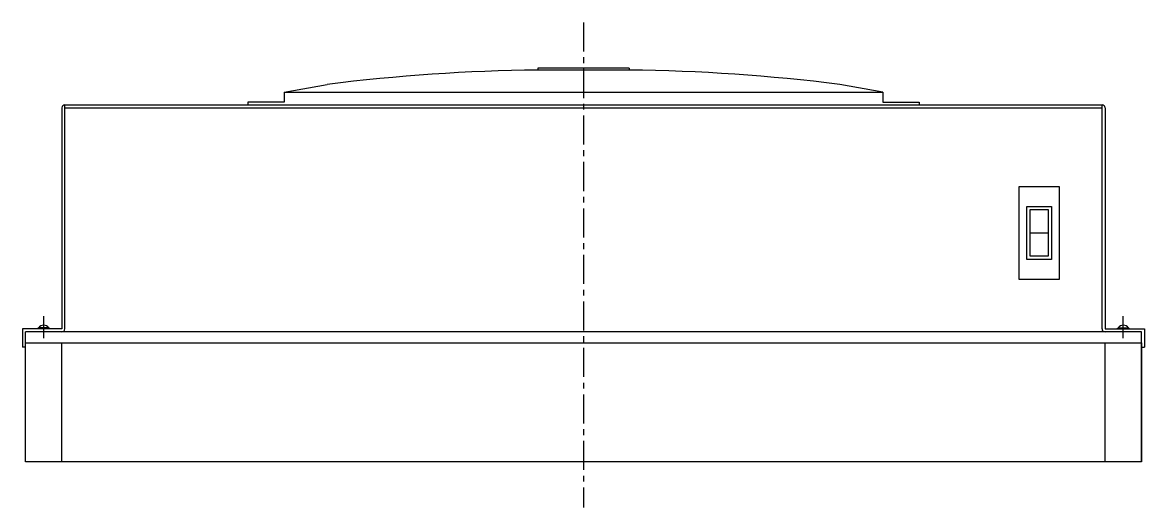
# Model space of a CAD drawing. Extents: x -23 to 637, y -15 to 3673.
# Drawn here: x 0 to 613, y 1596 to 1861 of the extents above; entities that cross this region are included whole.
import ezdxf

# ---------------------------------------------------------------- set-up
doc = ezdxf.new("R2010")
doc.units = 0
doc.header["$LTSCALE"] = 0.5
doc.linetypes.add('CENTER', pattern=[50.8, 31.75, -6.35, 6.35, -6.35])
doc.layers.add('MSM_CENTER', color=1, linetype='CENTER')
doc.layers.add('MSM_CONTINUOUS', color=7, linetype='CONTINUOUS')

msp = doc.modelspace()

# ---------------------------------------------------------------- linework, layer by layer
at = {"layer": 'MSM_CENTER'}
for p, q in [((306.6, 1861.32), (306.6, 1596.32)), ((11.6, 1688.92), (11.6, 1700.93)), ((601.6, 1688.92), (601.6, 1700.93))]:
    msp.add_line(p, q, dxfattribs=at)
at = {"layer": 'MSM_CONTINUOUS'}
for p, q in [((331.6, 1836.32), (281.6, 1836.32)), ((281.6, 1836.32), (281.6, 1835.32)), ((331.6, 1835.32), (281.6, 1835.32)), ((331.6, 1836.32), (331.6, 1835.32)), ((143.08, 1823.32), (166.6, 1827.47)), ((470.12, 1823.32), (446.6, 1827.47)), ((143.08, 1823.32), (143.08, 1817.82)), ((143.08, 1823.32), (470.12, 1823.32)), ((470.12, 1823.32), (470.12, 1817.82)), ((23.2, 1693.92), (23.2, 1816.32)), ((23.2, 1816.32), (590, 1816.32)), ((123.08, 1817.82), (123.08, 1816.32)), ((143.08, 1817.82), (123.08, 1817.82)), ((470.12, 1817.82), (490.12, 1817.82)), ((490.12, 1817.82), (490.12, 1816.32)), ((590, 1693.92), (590, 1816.32)), ((21.6, 1814.72), (21.6, 1693.92)), ((23.2, 1814.72), (590, 1814.72)), ((591.6, 1814.72), (591.6, 1693.92)), ((544.6, 1720.92), (544.6, 1771.72)), ((544.6, 1771.72), (566.6, 1771.72)), ((566.6, 1771.72), (566.6, 1720.92)), ((548.85, 1731.82), (548.85, 1760.82)), ((548.85, 1760.82), (562.35, 1760.82)), ((562.35, 1760.82), (562.35, 1731.82)), ((550.6, 1733.57), (550.6, 1759.07)), ((550.6, 1759.07), (560.6, 1759.07)), ((560.6, 1759.07), (560.6, 1733.57)), ((550.6, 1746.32), (560.6, 1746.32)), ((562.35, 1731.82), (548.85, 1731.82)), ((560.6, 1733.57), (550.6, 1733.57)), ((566.6, 1720.92), (544.6, 1720.92)), ((21.6, 1693.92), (0, 1693.92)), ((0, 1693.92), (0, 1683.92)), ((14.84, 1694.23), (8.36, 1694.23)), ((8.36, 1693.92), (8.36, 1694.23)), ((14.49, 1694.53), (8.71, 1694.53)), ((8.71, 1694.23), (8.71, 1694.53)), ((14.49, 1694.23), (14.49, 1694.53)), ((14.84, 1693.92), (14.84, 1694.23)), ((591.6, 1693.92), (613.2, 1693.92)), ((598.36, 1693.92), (598.36, 1694.23)), ((598.36, 1694.23), (604.84, 1694.23)), ((598.71, 1694.23), (598.71, 1694.53)), ((598.71, 1694.53), (604.49, 1694.53)), ((604.49, 1694.23), (604.49, 1694.53)), ((604.84, 1693.92), (604.84, 1694.23)), ((613.2, 1693.92), (613.2, 1683.92)), ((1.6, 1621.32), (1.6, 1692.32)), ((611.6, 1692.32), (1.6, 1692.32)), ((1.6, 1686.32), (611.6, 1686.32)), ((21.6, 1621.32), (21.6, 1686.32)), ((591.6, 1621.32), (591.6, 1686.32)), ((611.6, 1621.32), (611.6, 1692.32)), ((611.6, 1686.32), (611.6, 1621.32)), ((1.6, 1683.92), (0, 1683.92)), ((611.6, 1683.92), (613.2, 1683.92)), ((611.6, 1621.32), (1.6, 1621.32))]:
    msp.add_line(p, q, dxfattribs=at)
for centre, radius, start, end in [((293.18, 819.74), 1015.65, 90.65355, 97.15964), ((320.02, 819.74), 1015.65, 82.84036, 89.34645), ((23.2, 1814.72), 1.6, 90, 180), ((590, 1814.72), 1.6, 0, 90), ((11.6, 1692.43), 3.5, 36.87035, 143.12965), ((21.6, 1693.92), 1.6, 270, 0), ((591.6, 1693.92), 1.6, 180, 270), ((601.6, 1692.43), 3.5, 36.87035, 143.12965)]:
    msp.add_arc(centre, radius, start, end, dxfattribs=at)

doc.saveas('drawing.dxf')
